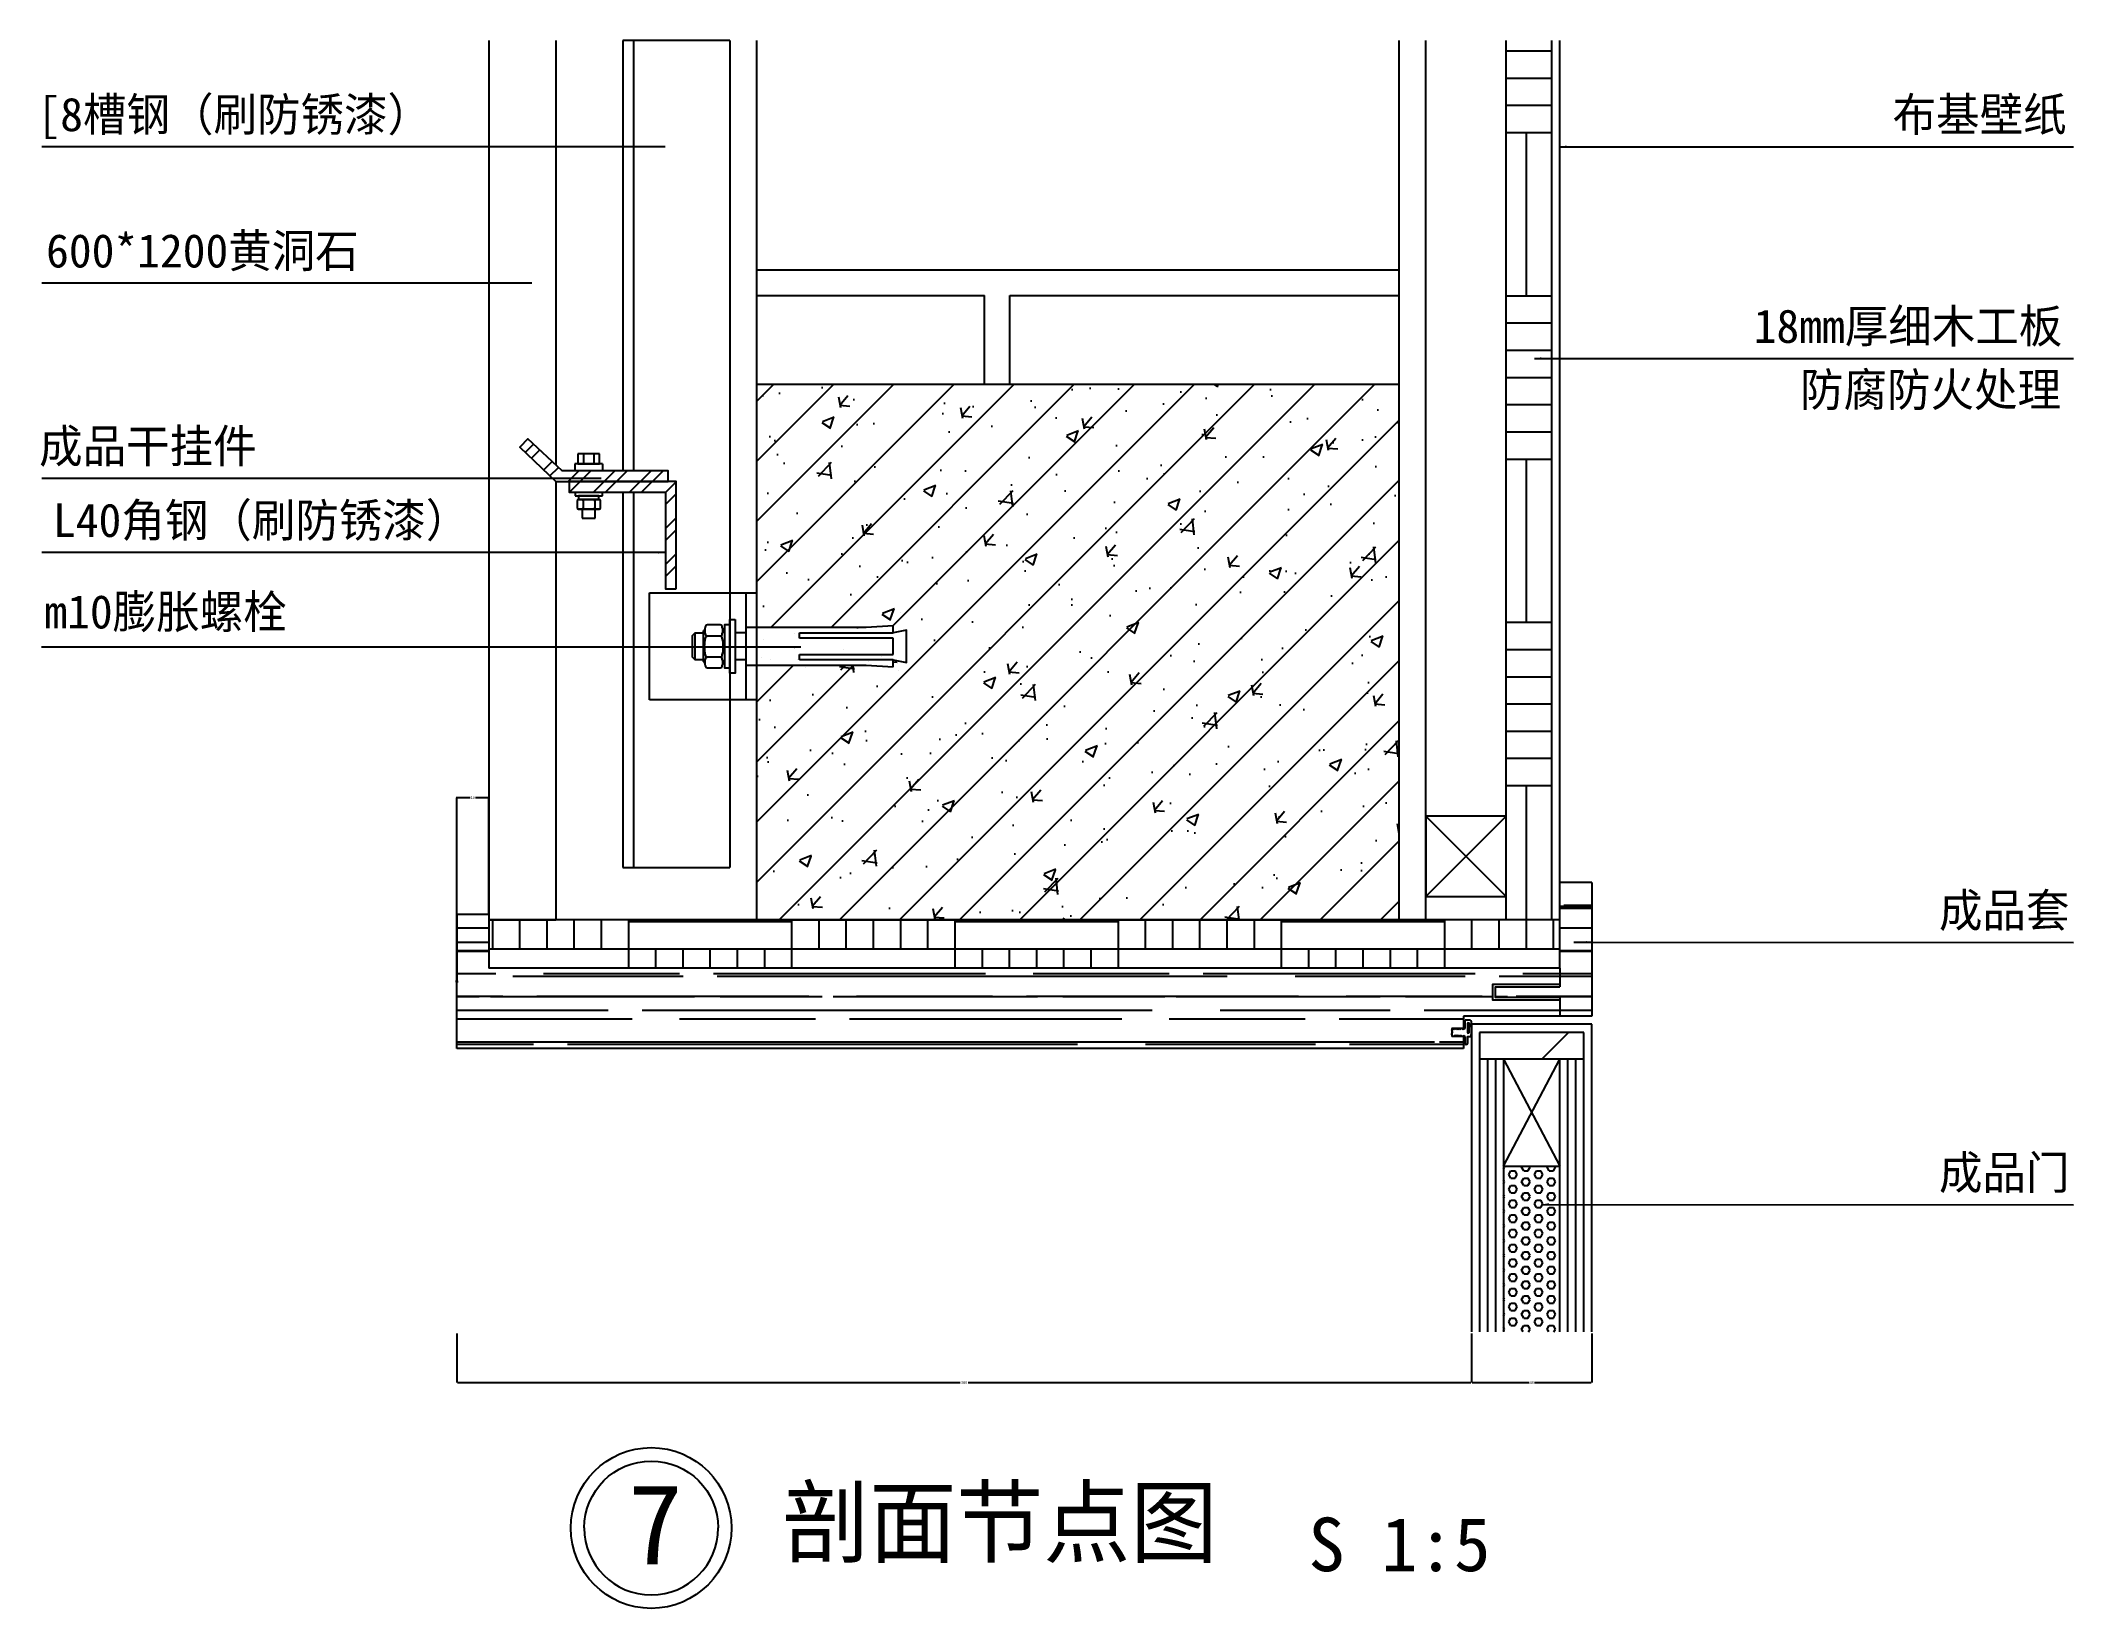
# Model space of a CAD drawing. Header units: metres. Extents: x 1106875 to 1107634, y -124008 to -122434.
# Drawn here: x 1106875 to 1107634, y -123020 to -122434 of the extents above.
import ezdxf

# ---------------------------------------------------------------- set-up
doc = ezdxf.new("R2010")
doc.units = ezdxf.units.M
for name, color, linetype in [('10', 8, 'Continuous'), ('20', 1, 'Continuous'), ('4', 3, 'Continuous'), ('5', 3, 'Continuous'), ('6', 8, 'Continuous'), ('8', 7, 'Continuous'), ('墙体', 2, 'Continuous'), ('家具内线', 40, 'Continuous'), ('细线', 8, 'Continuous')]:
    doc.layers.add(name, color=color, linetype=linetype)
doc.dimstyles.get("Standard").update_dxf_attribs({"dimtxt": 2.5, "dimasz": 2.5, "dimexe": 1.25, "dimexo": 0.625, "dimtad": 1, "dimcen": 2.5, "dimazin": 3, "dimtfac": 1, "dimtmove": 0, "dimatfit": 3})

# ---------------------------------------------------------------- blocks, each defined once
blk = doc.blocks.new('ls')
at = {"layer": '细线'}
for p, q in [((1093758.92, -123949.4), (1093758.92, -123949.4)), ((1093761.84, -123954.21), (1093771.91, -123954.88)), ((1093761.84, -123956.88), (1093761.84, -123954.21)), ((1093796.84, -123956.88), (1093761.84, -123956.88)), ((1093771.91, -123954.88), (1093816.84, -123954.88)), ((1093796.84, -123958.88), (1093796.84, -123956.88)), ((1093798.68, -123957.25), (1093798.68, -123957.25)), ((1093816.84, -123954.88), (1093816.84, -123968.88)), ((1093816.84, -123956.88), (1093820.84, -123956.88)), ((1093826.44, -123958.08), (1093831.24, -123958.08)), ((1093835.84, -123966.88), (1093835.84, -123956.88)), ((1093761.84, -123964.88), (1093761.84, -123958.88)), ((1093761.84, -123958.88), (1093796.84, -123958.88)), ((1093796.84, -123964.88), (1093761.84, -123964.88)), ((1093766.24, -123965.67), (1093766.24, -123965.67)), ((1093774.82, -123958.9), (1093774.82, -123958.9)), ((1093780.26, -123962.96), (1093780.26, -123962.96)), ((1093780.7, -123965.16), (1093780.7, -123965.16)), ((1093796.84, -123966.88), (1093796.84, -123964.88)), ((1093810.26, -123959.26), (1093810.26, -123959.26)), ((1093759.82, -123970.75), (1093759.82, -123970.75)), ((1093761.84, -123966.88), (1093796.84, -123966.88)), ((1093761.84, -123969.55), (1093761.84, -123966.88)), ((1093771.91, -123968.88), (1093761.84, -123969.55)), ((1093771.01, -123967.59), (1093771.01, -123967.59)), ((1093816.84, -123968.88), (1093771.91, -123968.88)), ((1093784.32, -123967.1), (1093784.32, -123967.1)), ((1093794.48, -123969.79), (1093794.48, -123969.79)), ((1093797.64, -123966.62), (1093797.64, -123966.62)), ((1093807.47, -123966.84), (1093807.47, -123966.84)), ((1093810.95, -123966.13), (1093810.95, -123966.13)), ((1093816.84, -123966.88), (1093820.84, -123966.88)), ((1093826.44, -123965.88), (1093831.24, -123965.88))]:
    blk.add_line(p, q, dxfattribs=at)
for points in [[(1093761.84, -123966.88), (1093756.84, -123967.88), (1093756.84, -123955.88), (1093761.84, -123956.88)], [(1093822.84, -123953.88), (1093824.84, -123953.88), (1093824.84, -123969.88), (1093822.84, -123969.88)], [(1093832.84, -123966.88), (1093835.84, -123966.88), (1093836.84, -123965.88), (1093836.84, -123957.88), (1093835.84, -123956.88), (1093832.84, -123956.88)]]:
    blk.add_lwpolyline(points, dxfattribs=at)
blk.add_lwpolyline([(1093820.84, -123951.88), (1093820.84, -123971.88), (1093822.84, -123971.88), (1093822.84, -123951.88)], close=True, dxfattribs=at)
for points in [[(1093825.46, -123955.56, -0.13), (1093824.84, -123956.28), (1093824.84, -123967.48, -0.13), (1093825.46, -123968.19)], [(1093832.22, -123955.56, 0.13), (1093832.84, -123956.28), (1093832.84, -123967.48, 0.13), (1093832.22, -123968.19)]]:
    blk.add_lwpolyline(points, format="xyb", dxfattribs=at)
blk.add_lwpolyline([(1093825.64, -123957.28, -0.15), (1093825.64, -123954.68, -0.41), (1093826.44, -123953.88), (1093831.24, -123953.88, -0.41), (1093832.04, -123954.68, -0.15), (1093832.04, -123957.28, -0.41), (1093831.24, -123958.08, -0.41), (1093832.04, -123958.88, -0.11), (1093832.04, -123965.08, -0.41), (1093831.24, -123965.88, -0.41), (1093832.04, -123966.68, -0.16), (1093832.04, -123969.08, -0.41), (1093831.24, -123969.88), (1093826.44, -123969.88, -0.41), (1093825.64, -123969.08, -0.16), (1093825.64, -123966.68, -0.41), (1093826.44, -123965.88, -0.41), (1093825.64, -123965.08, -0.11), (1093825.64, -123958.88, -0.41), (1093826.44, -123958.08, -0.41)], format="xyb", close=True, dxfattribs=at)
blk = doc.blocks.new('md4')
at = {"layer": '10'}
for p, q in [((676428.12, -349925.37), (676425.08, -349925.37)), ((676428.08, -349925.78), (676428.45, -349925.7)), ((676428.53, -349926.22), (676428.08, -349925.78)), ((676428.08, -349926.67), (676428.53, -349926.22)), ((676428.45, -349925.7), (676428.12, -349925.37)), ((676431.1, -349925.37), (676430.72, -349925.86)), ((676430.72, -349925.86), (676431.08, -349926.32)), ((676431.08, -349926.32), (676430.74, -349926.71)), ((676431.1, -349925.37), (676434.03, -349925.37)), ((676431.1, -349925.37), (676431.1, -349925.37)), ((676428.5, -349927.19), (676428.08, -349926.67)), ((676428.08, -349927.66), (676428.5, -349927.19)), ((676428.51, -349928.03), (676428.08, -349927.66)), ((676428.08, -349928.51), (676428.51, -349928.03)), ((676428.52, -349928.9), (676428.08, -349928.51)), ((676428.08, -349929.34), (676428.52, -349928.9)), ((676428.5, -349929.54), (676428.08, -349929.34)), ((676428.08, -349930.02), (676428.5, -349929.54)), ((676428.94, -349930.37), (676428.08, -349930.02)), ((676429.25, -349930.07), (676428.94, -349930.37)), ((676429.78, -349930.07), (676429.25, -349930.07)), ((676430, -349930.37), (676429.78, -349930.07)), ((676430.53, -349930.37), (676430, -349930.37)), ((676431.08, -349929.71), (676430.53, -349930.37)), ((676431.08, -349927.12), (676430.67, -349927.47)), ((676430.67, -349927.47), (676431.08, -349927.86)), ((676431.08, -349927.86), (676430.67, -349928.29)), ((676430.67, -349928.29), (676431.08, -349928.68)), ((676431.08, -349928.68), (676430.68, -349929.11)), ((676430.68, -349929.11), (676431.08, -349929.71)), ((676430.74, -349926.71), (676431.08, -349927.12))]:
    blk.add_line(p, q, dxfattribs=at)
for points in [[(676434.03, -349925.37), (676434.08, -349925.06), (676434.06, -349924.72), (676433.9, -349924.49), (676433.58, -349924.38), (676431.08, -349924.38), (676431.13, -349923.56), (676431.09, -349923.25), (676430.89, -349923.08), (676429.79, -349922.97), (676428.8, -349922.97), (676426.75, -349923.12), (676425.58, -349922.97), (676425.23, -349923.12), (676425.08, -349923.47), (676425.08, -349924.51), (676425.08, -349924.91), (676425.08, -349925.37)], [(676429.82, -349923.86), (676427.89, -349923.86), (676426.12, -349923.82), (676425.98, -349924.38), (676425.98, -349924.38), (676426.29, -349924.43), (676428.59, -349924.44), (676429.48, -349924.5), (676429.94, -349924.36), (676429.82, -349923.86)]]:
    blk.add_lwpolyline(points, dxfattribs=at)
blk = doc.blocks.new('HY-4')
at = {"layer": '20'}
for points in [[(-5, 0, -1), (5, 0, -1)], [(-5, 0, 1), (5, 0, 1)]]:
    blk.add_lwpolyline(points, format="xyb", dxfattribs=at)
blk.add_circle((0, 0), 6, dxfattribs=at)
blk.add_circle((0, 0), 6, dxfattribs=at)
blk = doc.blocks.new('_CLOSEDFILLED')
at = {"color": 0, "linetype": 'BYBLOCK'}
blk.add_solid([(-1, 0.2), (0, 0), (-1, -0.2)], dxfattribs=at)
blk = doc.blocks.new('*D1')
for p, q in [((1107030.39, -122917.07), (1107030.39, -122935.35)), ((1107409.39, -122917.07), (1107409.39, -122935.35)), ((1107030.64, -122935.35), (1107218.39, -122935.35)), ((1107221.39, -122935.35), (1107409.14, -122935.35))]:
    blk.add_line(p, q)
at = {"layer": 'Defpoints'}
for p in [(1107030.39, -122917.07), (1107409.39, -122917.07), (1107030.39, -122935.35)]:
    blk.add_point(p, dxfattribs=at)
at = {"layer": '8', "xscale": 0.25, "yscale": 0.25, "rotation": 180}
blk.add_blockref('_CLOSEDFILLED', (1107030.39, -122935.35), dxfattribs=at)
at = {"layer": '8', "xscale": 0.25, "yscale": 0.25}
blk.add_blockref('_CLOSEDFILLED', (1107409.39, -122935.35), dxfattribs=at)
at = {"layer": '8', "insert": (1107219.89, -122935.35), "char_height": 1, "attachment_point": 5}
blk.add_mtext('380', dxfattribs=at)
blk = doc.blocks.new('*D2')
for p, q in [((1107035.39, -122716.97), (1107030.14, -122716.97)), ((1107030.39, -122760.58), (1107030.39, -122716.97)), ((1107042.64, -122716.97), (1107037.39, -122716.97)), ((1107042.39, -122760.58), (1107042.39, -122716.97))]:
    blk.add_line(p, q)
at = {"layer": 'Defpoints'}
for p in [(1107042.39, -122716.97), (1107030.39, -122760.58), (1107042.39, -122760.58)]:
    blk.add_point(p, dxfattribs=at)
at = {"layer": '8', "xscale": 0.25, "yscale": 0.25}
blk.add_blockref('_CLOSEDFILLED', (1107030.39, -122716.97), dxfattribs=at)
at = {"layer": '8', "xscale": 0.25, "yscale": 0.25, "rotation": 180}
blk.add_blockref('_CLOSEDFILLED', (1107042.39, -122716.97), dxfattribs=at)
at = {"layer": '8', "insert": (1107036.39, -122716.97), "char_height": 1, "attachment_point": 5}
blk.add_mtext('10', dxfattribs=at)
blk = doc.blocks.new('*D3')
for p, q in [((1107030.39, -122760.58), (1107030.39, -122785.58)), ((1107030.14, -122785.58), (1107029.89, -122785.58)), ((1107030.39, -122810.58), (1107030.39, -122785.58)), ((1107030.39, -122785.58), (1107030.39, -122785.58)), ((1107030.64, -122785.58), (1107030.89, -122785.58))]:
    blk.add_line(p, q)
at = {"layer": 'Defpoints'}
for p in [(1107030.39, -122760.58), (1107030.39, -122785.58), (1107030.39, -122810.58)]:
    blk.add_point(p, dxfattribs=at)
at = {"layer": '8', "xscale": 0.25, "yscale": 0.25}
blk.add_blockref('_CLOSEDFILLED', (1107030.39, -122785.58), dxfattribs=at)
at = {"layer": '8', "xscale": 0.25, "yscale": 0.25, "rotation": 180}
blk.add_blockref('_CLOSEDFILLED', (1107030.39, -122785.58), dxfattribs=at)
at = {"layer": '8', "insert": (1107030.39, -122784.455), "char_height": 1, "attachment_point": 5}
blk.add_mtext('0', dxfattribs=at)
blk = doc.blocks.new('*D4')
for p, q in [((1107409.39, -122917.07), (1107409.39, -122935.35)), ((1107454.39, -122917.07), (1107454.39, -122935.35)), ((1107409.64, -122935.35), (1107430.89, -122935.35)), ((1107432.89, -122935.35), (1107454.14, -122935.35))]:
    blk.add_line(p, q)
at = {"layer": 'Defpoints'}
for p in [(1107409.39, -122917.07), (1107454.39, -122917.07), (1107409.39, -122935.35)]:
    blk.add_point(p, dxfattribs=at)
at = {"layer": '8', "xscale": 0.25, "yscale": 0.25, "rotation": 180}
blk.add_blockref('_CLOSEDFILLED', (1107409.39, -122935.35), dxfattribs=at)
at = {"layer": '8', "xscale": 0.25, "yscale": 0.25}
blk.add_blockref('_CLOSEDFILLED', (1107454.39, -122935.35), dxfattribs=at)
at = {"layer": '8', "insert": (1107431.89, -122935.35), "char_height": 1, "attachment_point": 5}
blk.add_mtext('45', dxfattribs=at)

msp = doc.modelspace()

# ---------------------------------------------------------------- hatches: boundary and pattern name
at = {"layer": '10'}
h = msp.add_hatch(dxfattribs=at)
h.set_pattern_fill('AR-B816C')
h.paths.add_polyline_path([(1107382.39, -122434.3), (1107142.39, -122434.3), (1107142.39, -122562.58), (1107382.39, -122562.58)])
h = msp.add_hatch(dxfattribs=at)
h.set_pattern_fill('AR-PARQ1', scale=0.2)
h.paths.add_polyline_path([(1107439.39, -122434.3), (1107422.39, -122434.3), (1107422.39, -122762.58), (1107439.39, -122762.58)])
h = msp.add_hatch(dxfattribs=at)
h.set_pattern_fill('ANSI31', scale=5)
h.paths.add_polyline_path([(1107382.39, -122562.58), (1107142.39, -122562.58), (1107142.39, -122653.44), (1107183.32, -122653.44), (1107193.39, -122652.77), (1107193.39, -122655.44), (1107198.39, -122654.44), (1107198.39, -122666.44), (1107193.39, -122665.44), (1107193.39, -122668.11), (1107183.32, -122667.44), (1107142.39, -122667.44), (1107142.39, -122680.44), (1107142.39, -122762.58), (1107382.39, -122762.58)])
h = msp.add_hatch(dxfattribs=at)
h.set_pattern_fill('ANSI32')
h.paths.add_polyline_path([(1107053.98, -122586.02), (1107056.89, -122582.93), (1107069.76, -122594.93), (1107109.39, -122594.93), (1107109.39, -122598.93), (1107067.43, -122598.93)])
h.paths.add_polyline_path([(1107072.39, -122598.93), (1107109.39, -122598.93), (1107112.39, -122598.93), (1107112.39, -122638.93), (1107108.39, -122638.93), (1107108.39, -122602.93), (1107072.39, -122602.93)])
h = msp.add_hatch(dxfattribs=at)
h.set_pattern_fill('AR-RROOF', scale=0.5)
h.paths.add_polyline_path([(1107417.39, -122786.58), (1107442.39, -122786.58), (1107442.39, -122780.58), (1107042.39, -122780.58), (1107042.39, -122760.58), (1107030.39, -122760.58), (1107030.39, -122810.58), (1107406.39, -122810.58), (1107406.39, -122806.08), (1107406.04, -122806.08), (1107406.04, -122806.08), (1107406.04, -122806.08), (1107405.24, -122806.08), (1107405.24, -122806.08), (1107405.24, -122806.08), (1107404.5, -122806.08), (1107404.5, -122806.08), (1107404.5, -122806.08), (1107403.68, -122806.08), (1107403.68, -122806.08), (1107403.68, -122806.08), (1107402.66, -122806.08), (1107402.65, -122806.08), (1107402.65, -122806.08), (1107401.99, -122806.08), (1107401.99, -122803.08), (1107406.39, -122803.08), (1107406.39, -122798.58), (1107442.39, -122798.58), (1107442.39, -122792.58), (1107417.39, -122792.58)])
h.paths.add_polyline_path([(1107454.39, -122748.58), (1107442.39, -122748.58), (1107442.39, -122780.58), (1107442.39, -122787.58), (1107418.39, -122787.58), (1107418.39, -122791.58), (1107442.39, -122791.58), (1107442.39, -122798.58), (1107454.39, -122798.58)])
h = msp.add_hatch(dxfattribs=at)
h.set_pattern_fill('AR-PARQ1', scale=0.2)
h.paths.add_polyline_path([(1107442.39, -122762.58), (1107042.39, -122762.58), (1107042.39, -122780.58), (1107442.39, -122780.58)])
h = msp.add_hatch(dxfattribs=at)
h.set_pattern_fill('PANEL', scale=30)
h.set_pattern_definition([(45, (0, 0), (-67.351921, 67.351921), [])])
h.paths.add_polyline_path([(1107451.39, -122814.58), (1107451.39, -122804.58), (1107412.39, -122804.58), (1107412.39, -122814.58)])
h = msp.add_hatch(dxfattribs=at)
h.set_pattern_fill('HEX', scale=0.5)
h.paths.add_polyline_path([(1107442.39, -122854.58), (1107421.39, -122854.58), (1107421.39, -122916.45), (1107442.39, -122916.45)])
at = {"layer": '细线'}
h = msp.add_hatch(dxfattribs=at)
h.set_pattern_fill('AR-CONC', scale=0.25)
h.paths.add_polyline_path([(1107382.39, -122562.58), (1107142.39, -122562.58), (1107142.39, -122653.44), (1107183.32, -122653.44), (1107193.39, -122652.77), (1107193.39, -122655.44), (1107198.39, -122654.44), (1107198.39, -122666.44), (1107193.39, -122665.44), (1107193.39, -122668.11), (1107183.32, -122667.44), (1107142.39, -122667.44), (1107142.39, -122680.44), (1107142.39, -122762.58), (1107382.39, -122762.58)])

# ---------------------------------------------------------------- linework, layer by layer
at = {"layer": '10'}
for p, q in [((1107422.39, -122762.58), (1107422.39, -122434.3)), ((1107439.39, -122762.58), (1107439.39, -122434.3)), ((1107075.64, -122588.6), (1107075.64, -122592.26)), ((1107083.71, -122588.6), (1107075.64, -122588.6)), ((1107077.72, -122588.6), (1107077.72, -122592.26)), ((1107081.63, -122588.6), (1107081.63, -122592.26)), ((1107083.71, -122592.26), (1107083.71, -122588.6)), ((1107084.86, -122592.26), (1107074.5, -122592.26)), ((1107074.5, -122592.26), (1107074.5, -122594.93)), ((1107075.64, -122592.26), (1107083.71, -122592.26)), ((1107084.86, -122592.26), (1107084.86, -122594.93)), ((1107074.57, -122602.67), (1107074.57, -122604.28)), ((1107074.57, -122604.28), (1107084.79, -122604.28)), ((1107075.42, -122606.1), (1107075.42, -122608.71)), ((1107083.65, -122605.62), (1107075.9, -122605.62)), ((1107077.29, -122605.62), (1107082.25, -122605.62)), ((1107077.59, -122606.11), (1107077.59, -122608.7)), ((1107081.97, -122606.11), (1107081.97, -122608.7)), ((1107084.13, -122608.71), (1107084.13, -122606.1)), ((1107084.79, -122604.28), (1107084.79, -122602.67)), ((1107075.9, -122609.19), (1107075.64, -122609.19)), ((1107083.88, -122609.19), (1107075.9, -122609.19)), ((1107075.9, -122609.19), (1107083.65, -122609.19)), ((1107077.22, -122609.19), (1107077.22, -122612.54)), ((1107077.22, -122612.54), (1107082.13, -122612.54)), ((1107082.13, -122612.54), (1107082.13, -122609.19)), ((1107415.39, -122814.58), (1107415.39, -122916.45)), ((1107418.39, -122814.58), (1107418.39, -122916.45)), ((1107421.39, -122854.58), (1107442.39, -122814.58)), ((1107421.39, -122814.58), (1107442.39, -122854.58)), ((1107445.39, -122916.45), (1107445.39, -122814.58)), ((1107448.39, -122916.45), (1107448.39, -122814.58)), ((1107421.39, -122854.58), (1107442.39, -122854.58))]:
    msp.add_line(p, q, dxfattribs=at)
msp.add_lwpolyline([(1107075.9, -122605.62), (1107083.45, -122605.62), (1107083.45, -122604.28), (1107075.9, -122604.28)], close=True, dxfattribs=at)
for centre, radius, start, end in [((1107075.9, -122606.1), 0.48, 90, 180), ((1107076.88, -122606.32), 0.74, 16.32, 70.88), ((1107078.3, -122606.32), 0.74, 109.12, 163.68), ((1107081.26, -122606.32), 0.74, 16.32, 70.88), ((1107082.68, -122606.32), 0.74, 109.12, 163.68), ((1107083.65, -122606.1), 0.48, 0, 90), ((1107075.9, -122608.71), 0.48, 180, 270), ((1107076.88, -122608.49), 0.74, 289.12, 343.68), ((1107078.3, -122608.49), 0.74, 196.32, 250.88), ((1107081.26, -122608.49), 0.74, 289.12, 343.68), ((1107082.68, -122608.49), 0.74, 196.32, 250.88), ((1107083.65, -122608.71), 0.48, 270, 0)]:
    msp.add_arc(centre, radius, start, end, dxfattribs=at)
at = {"layer": '4'}
for p, q in [((1107454.39, -122748.58), (1107442.39, -122748.58)), ((1107454.39, -122748.58), (1107454.39, -122798.58)), ((1107042.39, -122760.58), (1107030.39, -122760.58)), ((1107030.39, -122810.58), (1107030.39, -122760.58)), ((1107042.39, -122760.58), (1107042.39, -122780.58)), ((1107442.39, -122762.58), (1107042.39, -122762.58)), ((1107442.39, -122780.58), (1107042.39, -122780.58)), ((1107442.39, -122780.58), (1107442.39, -122787.58)), ((1107442.39, -122791.58), (1107442.39, -122798.58)), ((1107454.39, -122798.58), (1107406.39, -122798.58)), ((1107406.39, -122798.58), (1107406.39, -122803.08)), ((1107409.39, -122801.58), (1107409.39, -122916.45)), ((1107454.39, -122801.58), (1107409.39, -122801.58)), ((1107454.39, -122916.45), (1107454.39, -122801.58)), ((1107406.39, -122810.58), (1107030.39, -122810.58)), ((1107406.39, -122806.08), (1107406.39, -122810.58))]:
    msp.add_line(p, q, dxfattribs=at)
for points in [[(1107442.39, -122792.58), (1107417.39, -122792.58), (1107417.39, -122786.58), (1107442.39, -122786.58)], [(1107442.39, -122791.58), (1107418.39, -122791.58), (1107418.39, -122787.58), (1107442.39, -122787.58)]]:
    msp.add_lwpolyline(points, dxfattribs=at)
at = {"layer": '5'}
for p, q in [((1107042.39, -122434.3), (1107042.39, -122762.58)), ((1107067.39, -122434.3), (1107067.39, -122592.72)), ((1107442.39, -122780.58), (1107442.39, -122434.3)), ((1107067.39, -122485.44), (1107067.39, -122592.72)), ((1107067.39, -122598.89), (1107067.39, -122762.58)), ((1107067.39, -122598.89), (1107067.39, -122762.58)), ((1107042.39, -122762.58), (1107067.39, -122762.58))]:
    msp.add_line(p, q, dxfattribs=at)
at = {"layer": '6'}
for p, q in [((1107412.39, -122804.58), (1107412.39, -122916.45)), ((1107451.39, -122804.58), (1107412.39, -122804.58)), ((1107451.39, -122916.45), (1107451.39, -122804.58)), ((1107451.39, -122814.58), (1107412.39, -122814.58)), ((1107421.39, -122814.58), (1107421.39, -122916.45)), ((1107442.39, -122916.45), (1107442.39, -122814.58))]:
    msp.add_line(p, q, dxfattribs=at)
at = {"layer": '墙体'}
for p, q in [((1107142.39, -122434.3), (1107142.39, -122762.58)), ((1107382.39, -122762.58), (1107382.39, -122434.3)), ((1107142.39, -122762.58), (1107382.39, -122762.58))]:
    msp.add_line(p, q, dxfattribs=at)
at = {"layer": '家具内线'}
for p, q in [((1107401.99, -122803.08), (1107401.99, -122806.08)), ((1107406.39, -122803.08), (1107401.99, -122803.08)), ((1107406.39, -122806.08), (1107401.99, -122806.08))]:
    msp.add_line(p, q, dxfattribs=at)
at = {"layer": '细线'}
for p, q in [((1107092.39, -122434.3), (1107092.39, -122594.93)), ((1107132.39, -122434.3), (1107092.39, -122434.3)), ((1107096.39, -122434.3), (1107096.39, -122594.93)), ((1107132.39, -122434.3), (1107132.39, -122743.05)), ((1107392.39, -122762.58), (1107392.39, -122434.3)), ((1107142.39, -122562.58), (1107382.39, -122562.58)), ((1107092.39, -122602.93), (1107092.39, -122743.05)), ((1107096.39, -122602.93), (1107096.39, -122743.05)), ((1107102.39, -122680.44), (1107102.39, -122640.44)), ((1107102.39, -122640.44), (1107142.39, -122640.44)), ((1107138.39, -122640.44), (1107138.39, -122680.44)), ((1107142.39, -122640.44), (1107142.39, -122680.44)), ((1107142.39, -122680.44), (1107102.39, -122680.44)), ((1107392.39, -122753.84), (1107422.39, -122723.84)), ((1107422.39, -122753.84), (1107392.39, -122723.84)), ((1107092.39, -122743.05), (1107132.39, -122743.05))]:
    msp.add_line(p, q, dxfattribs=at)
for points in [[(1107109.39, -122598.93), (1107109.39, -122594.93), (1107069.76, -122594.93), (1107056.89, -122582.93), (1107053.98, -122586.02), (1107067.43, -122598.93), (1107109.39, -122598.93), (1107109.39, -122594.93)], [(1107112.39, -122638.93), (1107112.39, -122598.93), (1107072.39, -122598.93), (1107072.39, -122602.93), (1107108.39, -122602.93), (1107108.39, -122638.93), (1107112.39, -122638.93)]]:
    msp.add_lwpolyline(points, dxfattribs=at)
msp.add_lwpolyline([(1107392.39, -122753.84), (1107422.39, -122753.84), (1107422.39, -122723.84), (1107392.39, -122723.84)], close=True, dxfattribs=at)

# ---------------------------------------------------------------- block references
at = {"layer": '4', "rotation": 270}
msp.add_blockref('md4', (1457332.36, 553625.01), dxfattribs=at)
at = {"layer": '8', "xscale": 5, "yscale": 5, "zscale": 5}
msp.add_blockref('HY-4', (1107103.03, -122989.64), dxfattribs=at)
at = {"layer": '细线', "xscale": -1}
msp.add_blockref('ls', (2200955.23, 1301.44), dxfattribs=at)

# ---------------------------------------------------------------- texts
for s, height, p in [('7', 30, (1107094.36, -123003.21)), ('剖面节点图', 25, (1107152, -122999.99)), ('S 1:5', 20, (1107348.46, -123005.77))]:
    msp.add_text(s, height=height).set_placement(p)
at = {"layer": '8'}
for s, p in [('[8槽钢（刷防锈漆）', (1106873.8, -122468.08)), ('布基壁纸', (1107566.67, -122468.08)), ('600*1200黄洞石', (1106877.03, -122518.99)), ('18mm厚细木工板', (1107514.78, -122547.13)), ('防腐防火处理', (1107532.08, -122570.84)), ('成品干挂件', (1106874.41, -122591.93)), ('L40角钢（刷防锈漆）', (1106879.6, -122619.61)), ('m10膨胀螺栓', (1106876.39, -122653.78)), ('成品套', (1107583.97, -122765.26)), ('成品门', (1107583.97, -122863.16))]:
    msp.add_text(s, height=12.5, dxfattribs=at).set_placement(p)

# ---------------------------------------------------------------- dimensions: what is measured, and where the dimension line sits
for base, p1, p2, text, picture, middle in [((1107042.39, -122716.97), (1107042.39, -122760.58), (1107030.39, -122760.58), '10', '*D2', (1107036.39, -122716.97)), ((1107030.39, -122935.35), (1107030.39, -122917.07), (1107409.39, -122917.07), '380', '*D1', (1107219.89, -122935.35))]:
    dim = msp.add_linear_dim(base=base, p1=p1, p2=p2, text=text, dimstyle='Standard', dxfattribs=at)
    dim.commit()
    dim.dimension.update_dxf_attribs({"geometry": picture, "text_midpoint": middle})
for base, p1, p2, picture, middle in [((1107030.39, -122785.58), (1107030.39, -122760.58), (1107030.39, -122810.58), '*D3', (1107030.39, -122784.455)), ((1107409.39, -122935.35), (1107409.39, -122917.07), (1107454.39, -122917.07), '*D4', (1107431.89, -122935.35))]:
    dim = msp.add_linear_dim(base=base, p1=p1, p2=p2, dimstyle='Standard', dxfattribs=at)
    dim.commit()
    dim.dimension.update_dxf_attribs({"geometry": picture, "text_midpoint": middle})

# ---------------------------------------------------------------- leaders
for points in [[(1107108.21, -122473.88), (1106875.48, -122473.88)], [(1107442.45, -122473.88), (1107634.17, -122473.88)], [(1107058.49, -122524.79), (1106875.48, -122524.79)], [(1107432.96, -122552.93), (1107634.17, -122552.93)], [(1107084.29, -122597.74), (1106875.48, -122597.74)], [(1107108.18, -122625.41), (1106875.48, -122625.41)], [(1107158.96, -122660.76), (1106875.27, -122660.76)], [(1107449.97, -122770.9), (1107634.17, -122771.06)], [(1107435.82, -122868.8), (1107634.17, -122868.97)]]:
    msp.add_leader(points, dimstyle='Standard', dxfattribs=at)

doc.saveas('drawing.dxf')
